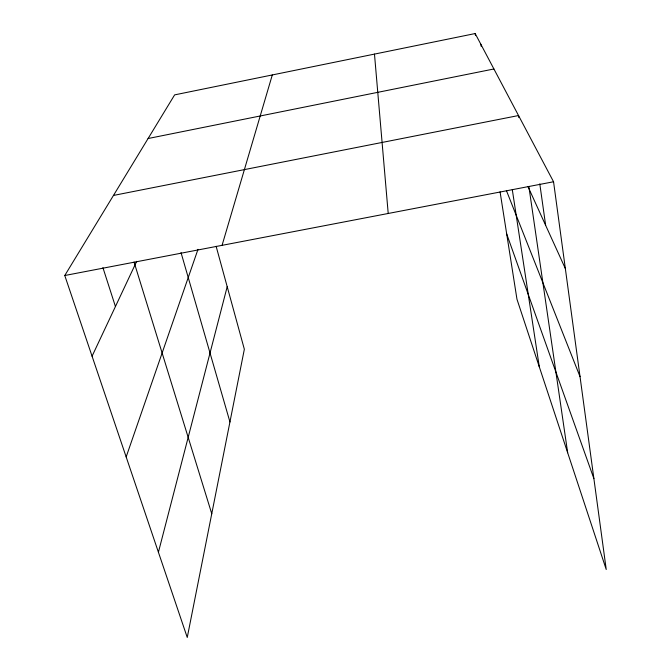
<?xml version="1.0" encoding="UTF-8"?>
<svg xmlns="http://www.w3.org/2000/svg" width="671" height="671" viewBox="0 0 671 671"><rect width="100%" height="100%" fill="white"/><g stroke="black" fill="none" stroke-linecap="round" stroke-linejoin="round"><path stroke-width="1.01" d="M158.415 552.233L227.201 286.693M222.067 245.343L272.3 74.951M126.165 456.934L197.987 249.344M92.07 356.2L136.699 261.321M216.129 246.291L244.345 349.247L187.251 637.45L64.768 275.513L174.636 94.879L475.177 33.55L553.55 181.766L606.232 569.503L516.964 299.224L500.071 191.822M148.09 138.528L493.906 68.979M113.474 195.437L518.532 115.538L518.826 117.584M64.768 275.513L553.55 181.766M528.01 186.647L565.351 268.576M506.395 190.497L580.029 376.657M506.706 233.994L593.885 478.599M102.923 267.654L115.437 306.53M134.041 262.042L211.759 513.751M181.019 252.564L229.943 421.967M475.177 33.55L475.496 35.613M480.839 44.269L481.157 46.299M512.3 189.675L539.299 366.852M528.857 186.404L567.674 452.766M539.794 183.871L545.657 225.364M374.477 54.099L388.207 213.479"/></g></svg>
